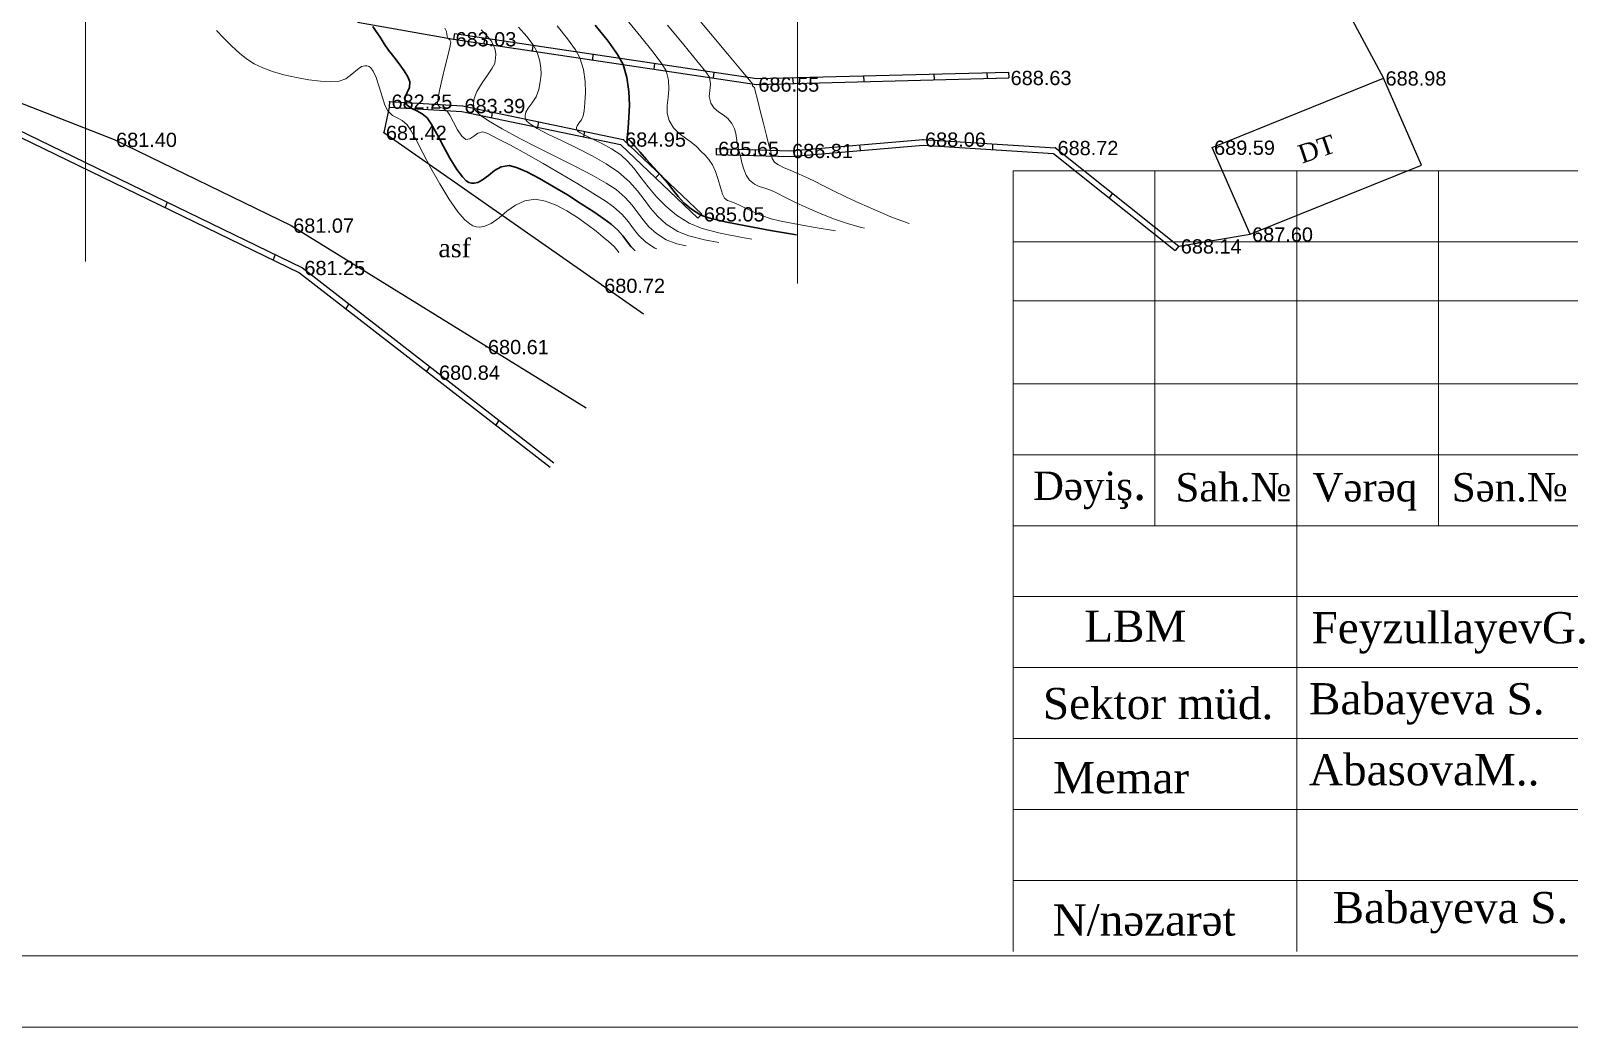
# Model space of a CAD drawing. Header units: feet. Extents: x 3381 to 1374491, y 675186 to 8751562.
# Drawn here: x 686548.5 to 686656.5, y 4375259.6 to 4375329.5 of the extents above; entities that cross this region are included whole.
import ezdxf

# ---------------------------------------------------------------- set-up
doc = ezdxf.new("R2010")
doc.units = ezdxf.units.FT
doc.header["$MEASUREMENT"] = 0
doc.header["$PDMODE"] = 34
doc.header["$PDSIZE"] = 0.01
doc.layers.get('0').update_dxf_attribs({"linetype": 'CONTINUOUS'})
for name, color, linetype in [('0_Point_Height', 2, 'CONTINUOUS'), ('0_Point_Point', 7, 'CONTINUOUS'), ('JPEG', 7, 'CONTINUOUS'), ('ramka', 7, 'CONTINUOUS'), ('Yazilar', 7, 'CONTINUOUS')]:
    doc.layers.add(name, color=color, linetype=linetype)
for name, color, linetype, lineweight in [('ANA HORIZONTAL', 24, 'CONTINUOUS', 30), ('HORIZANTAL', 24, 'CONTINUOUS', 13), ('km setka', 170, 'CONTINUOUS', 15), ('rabit xt', 7, 'CONTINUOUS', 13)]:
    doc.layers.add(name, color=color, linetype=linetype, lineweight=lineweight)
doc.styles.get("Standard").update_dxf_attribs({"font": 'arial.ttf', "height": 2.5})

msp = doc.modelspace()

# ---------------------------------------------------------------- linework, layer by layer
at = {"linetype": 'Continuous'}
for p, q in [((686636.046, 4375340.058, 1405.892), (686643.462, 4375326.215, 1405.484)), ((686578.214, 4375329.36, 1399.535), (686578.155, 4375328.964, 1399.535)), ((686578.155, 4375328.964, 1399.535), (686599.424, 4375325.783, 1403.046)), ((686578.214, 4375329.36, 1399.535), (686599.449, 4375326.184, 1403.04)), ((686580.34, 4375329.042, 716.5), (686580.284, 4375328.646, 716.5)), ((686583.725, 4375328.536, 716.5), (686583.675, 4375328.139, 716.5)), ((686587.934, 4375327.906, 716.5), (686587.919, 4375327.504, 716.5)), ((686592.26, 4375327.259, 716.5), (686592.229, 4375326.859, 716.5)), ((686596.424, 4375326.636, 716.5), (686596.377, 4375326.239, 716.5)), ((686599.424, 4375325.783, 1403.046), (686617.138, 4375326.247, 1405.133)), ((686599.449, 4375326.184, 1403.05), (686617.128, 4375326.647, 1405.133)), ((686601.966, 4375326.25, 716.5), (686601.992, 4375325.85, 716.5)), ((686606.944, 4375326.38, 716.5), (686606.974, 4375325.981, 716.5)), ((686611.87, 4375326.509, 716.5), (686611.905, 4375326.11, 716.5)), ((686615.598, 4375326.607, 716.5), (686615.626, 4375326.208, 716.5)), ((686617.128, 4375326.647, 1405.133), (686617.138, 4375326.247, 1405.133)), ((686631.423, 4375321.351, 1406.094), (686643.462, 4375326.215, 1405.484)), ((686646.133, 4375320.121, 1403.494), (686643.462, 4375326.215, 1405.484)), ((686573.663, 4375324.583, 1398.753), (686573.64, 4375324.184, 1398.753)), ((686573.663, 4375324.583, 1398.753), (686578.786, 4375324.279, 1399.887)), ((686573.64, 4375324.184, 1398.753), (686578.733, 4375323.882, 1399.881)), ((686576.645, 4375324.406, 716.5), (686576.62, 4375324.007, 716.5)), ((686578.733, 4375323.882, 1399.891), (686589.875, 4375321.555, 1401.437)), ((686578.786, 4375324.279, 1399.887), (686590.068, 4375321.923, 1401.452)), ((686580.875, 4375323.843, 716.5), (686580.811, 4375323.448, 716.5)), ((686584.12, 4375323.165, 716.5), (686584.05, 4375322.771, 716.5)), ((686587.353, 4375322.49, 716.5), (686587.28, 4375322.097, 716.5)), ((686589.875, 4375321.555, 1401.453), (686595.317, 4375316.383, 1401.552)), ((686590.068, 4375321.923, 1401.452), (686595.592, 4375316.673, 1401.552)), ((686601.792, 4375321.119, 1403.311), (686611.127, 4375321.92, 1404.563)), ((686601.826, 4375320.721, 1403.311), (686611.132, 4375321.519, 1404.559)), ((686606.67, 4375321.538, 716.5), (686606.712, 4375321.14, 716.5)), ((686611.127, 4375321.92, 1404.563), (686620.431, 4375321.328, 1405.215)), ((686611.132, 4375321.519, 1404.565), (686620.28, 4375320.937, 1405.206)), ((686615.997, 4375321.61, 716.5), (686615.991, 4375321.21, 716.5)), ((686620.431, 4375321.328, 1405.215), (686629.085, 4375314.423, 1404.636)), ((686634.094, 4375315.257, 1404.104), (686631.423, 4375321.351, 1406.094)), ((686596.601, 4375321.271, 1402.149), (686596.59, 4375320.871, 1402.149)), ((686596.59, 4375320.871, 1402.149), (686601.826, 4375320.721, 1403.311)), ((686596.601, 4375321.271, 1402.149), (686601.792, 4375321.119, 1403.311)), ((686599.343, 4375321.191, 716.5), (686599.34, 4375320.792, 716.5)), ((686620.28, 4375320.937, 1405.208), (686628.836, 4375314.111, 1404.636)), ((686592.621, 4375319.497, 716.5), (686592.337, 4375319.216, 716.5)), ((686634.094, 4375315.257, 1404.104), (686646.133, 4375320.121, 1403.494)), ((686624.416, 4375318.149, 716.5), (686624.186, 4375317.821, 716.5)), ((686558.056, 4375317.503, 716.5), (686557.909, 4375317.13, 716.5)), ((686595.592, 4375316.673, 1401.552), (686595.317, 4375316.383, 1401.552)), ((686629.085, 4375314.423, 1404.636), (686634.094, 4375315.257, 1404.104)), ((686565.641, 4375313.83, 716.5), (686565.485, 4375313.461, 716.5)), ((686629.085, 4375314.423, 1404.636), (686628.836, 4375314.111, 1404.636)), ((686570.798, 4375310.386, 716.5), (686570.583, 4375310.047, 716.5)), ((686576.484, 4375305.978, 1013.102), (686576.266, 4375305.641, 1013.102)), ((686581.339, 4375302.215, 1397.22), (686581.129, 4375301.872, 1397.22))]:
    msp.add_line(p, q, dxfattribs=at)
at = {"color": 30, "linetype": 'Continuous'}
for p, q in [((686571.415, 4375330.153, 1398.884), (686578.155, 4375328.964, 1399.535)), ((686573.64, 4375324.184, 1398.753), (686573.269, 4375322.394, 1397.919)), ((686573.269, 4375322.394, 1397.919), (686591.487, 4375309.684, 716.5))]:
    msp.add_line(p, q, dxfattribs=at)
at = {"color": 7, "lineweight": 18}
for p, q in [((686617.441, 4375264.922, 835.232), (686617.441, 4375319.706, 835.232)), ((686627.402, 4375294.804, 835.232), (686627.402, 4375319.706, 835.232)), ((686627.402, 4375294.804, 835.232), (686627.402, 4375319.706, 835.232)), ((686637.362, 4375264.922, 835.232), (686637.362, 4375319.706, 835.232)), ((686637.362, 4375264.922, 835.232), (686637.362, 4375319.706, 835.232)), ((686647.323, 4375294.804, 835.232), (686647.323, 4375319.706, 835.232)), ((686647.323, 4375294.804, 835.232), (686647.323, 4375319.706, 835.232)), ((686617.441, 4375314.726, 835.232), (686682.185, 4375314.726, 835.232)), ((686617.441, 4375310.577, 835.232), (686801.401, 4375310.577, 835.232)), ((686617.441, 4375304.765, 835.232), (686682.185, 4375304.765, 835.232)), ((686617.441, 4375304.765, 835.232), (686682.185, 4375304.765, 835.232)), ((686617.441, 4375299.785, 835.232), (686682.185, 4375299.785, 835.232)), ((686617.441, 4375299.785, 835.232), (686682.185, 4375299.785, 835.232)), ((686617.441, 4375294.804, 835.232), (686801.714, 4375294.804, 835.232)), ((686617.441, 4375294.804, 835.232), (686801.714, 4375294.804, 835.232)), ((686617.441, 4375289.824, 835.232), (686682.185, 4375289.824, 835.232)), ((686617.441, 4375289.824, 835.232), (686682.185, 4375289.824, 835.232)), ((686617.441, 4375284.843, 835.232), (686682.185, 4375284.843, 835.232)), ((686617.441, 4375284.843, 835.232), (686682.185, 4375284.843, 835.232)), ((686617.441, 4375279.863, 835.232), (686801.714, 4375279.863, 835.232)), ((686617.441, 4375279.863, 835.232), (686801.714, 4375279.863, 835.232)), ((686617.441, 4375274.883, 835.232), (686682.185, 4375274.883, 835.232)), ((686617.441, 4375274.883, 835.232), (686682.185, 4375274.883, 835.232)), ((686617.441, 4375269.902, 835.232), (686682.185, 4375269.902, 835.232)), ((686617.441, 4375269.902, 835.232), (686682.185, 4375269.902, 835.232))]:
    msp.add_line(p, q, dxfattribs=at)
at = {"color": 30, "linetype": 'Continuous', "elevation": 1400.727}
msp.add_lwpolyline([(686409.334, 4375355.788), (686433.289, 4375350.207), (686455.419, 4375344.451), (686474.358, 4375339.877), (686486.156, 4375336.879), (686527.114, 4375326.686), (686542.626, 4375323.193), (686543.642, 4375326.084), (686554.324, 4375321.902), (686566.759, 4375315.882), (686587.473, 4375303.079)], dxfattribs=at)
at = {"linetype": 'Continuous', "elevation": 1400.855}
for points in [[(686433.027, 4375348.596), (686456.332, 4375342.941), (686511.222, 4375329.235), (686543.289, 4375321.535), (686544.185, 4375324.22), (686567.546, 4375312.907), (686585.194, 4375299.227)], [(686432.963, 4375348.2), (686456.237, 4375342.553), (686511.127, 4375328.847), (686543.552, 4375321.06), (686544.42, 4375323.662), (686567.334, 4375312.565), (686584.949, 4375298.911)]]:
    msp.add_lwpolyline(points, dxfattribs=at)
at = {"layer": '0_Point_Point'}
for p in [(686578.155, 4375328.964, 1399.535), (686599.424, 4375325.783, 1403.046), (686617.138, 4375326.247, 1405.133), (686643.462, 4375326.215, 1405.484), (686573.663, 4375324.583, 1398.753), (686578.786, 4375324.279, 1399.887), (686573.269, 4375322.394, 1397.919), (686554.324, 4375321.902, 1397.897), (686590.068, 4375321.923, 1401.452), (686611.127, 4375321.92, 1404.563), (686620.431, 4375321.328, 1405.215), (686631.423, 4375321.351, 1406.094), (686596.601, 4375321.271, 1402.149), (686601.792, 4375321.119, 1403.311), (686595.592, 4375316.673, 1401.552), (686566.759, 4375315.882, 1397.568), (686634.094, 4375315.257, 1404.104), (686629.085, 4375314.423, 1404.636), (686567.546, 4375312.907, 1397.753), (686588.599, 4375311.656, 1397.22), (686580.436, 4375307.357, 1397.111), (686577.001, 4375305.56, 1397.341)]:
    msp.add_point(p, dxfattribs=at)
at = {"layer": 'ANA HORIZONTAL', "color": 32, "lineweight": 30, "elevation": 1401.5}
msp.add_lwpolyline([(686602.239, 4375315.222), (686600.408, 4375315.536), (686598.688, 4375315.846), (686597.233, 4375316.134), (686596.14, 4375316.393), (686595.508, 4375316.613), (686594.859, 4375317.021), (686594.353, 4375317.452), (686593.938, 4375317.905), (686593.563, 4375318.381), (686593.174, 4375318.88), (686592.72, 4375319.403), (686592.21, 4375319.954), (686591.712, 4375320.509), (686591.26, 4375321.022), (686590.887, 4375321.451), (686590.629, 4375321.751), (686590.518, 4375321.878), (686590.426, 4375321.956), (686590.35, 4375322.039), (686590.367, 4375322.238), (686590.42, 4375322.733), (686590.475, 4375323.454), (686590.5, 4375324.331), (686590.461, 4375325.292), (686590.325, 4375326.266), (686590.059, 4375327.184), (686589.676, 4375327.878), (686589.004, 4375328.82), (686588.108, 4375329.95)], dxfattribs=at)
at = {"layer": 'ANA HORIZONTAL', "color": 16, "lineweight": 30, "elevation": 1399}
msp.add_lwpolyline([(686590.916, 4375314.099), (686590.605, 4375314.399), (686590.315, 4375314.767), (686590.032, 4375315.153), (686589.688, 4375315.556), (686589.217, 4375315.975), (686588.717, 4375316.338), (686587.999, 4375316.83), (686587.126, 4375317.405), (686586.159, 4375318.018), (686585.159, 4375318.624), (686584.186, 4375319.179), (686583.303, 4375319.636), (686582.571, 4375319.952), (686582.05, 4375320.081), (686581.504, 4375319.993), (686581.031, 4375319.732), (686580.603, 4375319.393), (686580.193, 4375319.072), (686579.858, 4375318.894), (686579.595, 4375318.838), (686579.41, 4375318.85), (686579.313, 4375318.872), (686579.229, 4375318.905), (686579.053, 4375319.017), (686578.776, 4375319.286), (686578.389, 4375319.798), (686577.897, 4375320.601), (686577.417, 4375321.479), (686576.975, 4375322.319), (686576.594, 4375323.007), (686576.3, 4375323.43), (686575.943, 4375323.719), (686575.577, 4375323.918), (686575.238, 4375324.082), (686575.009, 4375324.223), (686574.874, 4375324.353), (686574.806, 4375324.458), (686574.779, 4375324.517), (686574.755, 4375324.593), (686574.739, 4375324.738), (686574.778, 4375324.944), (686574.899, 4375325.211), (686575.055, 4375325.562), (686575.082, 4375325.967), (686574.945, 4375326.315), (686574.682, 4375326.742), (686574.338, 4375327.217), (686573.961, 4375327.711), (686573.598, 4375328.192), (686573.295, 4375328.629), (686572.996, 4375329.085), (686572.723, 4375329.488), (686572.489, 4375329.848)], dxfattribs=at)
at = {"layer": 'HORIZANTAL', "color": 32, "linetype": 'Continuous', "lineweight": 13}
for points, elevation in [([(686610.159, 4375316.009), (686610.072, 4375316.038), (686608.87, 4375316.494), (686607.729, 4375316.968), (686606.665, 4375317.442), (686605.694, 4375317.898), (686604.832, 4375318.319), (686604.096, 4375318.687), (686603.501, 4375318.986), (686603.063, 4375319.197), (686602.433, 4375319.475), (686601.841, 4375319.729), (686601.328, 4375319.957), (686600.933, 4375320.159), (686600.696, 4375320.333), (686600.538, 4375320.584), (686600.476, 4375320.84), (686600.403, 4375321.16), (686600.306, 4375321.519), (686600.134, 4375322.188), (686599.919, 4375323.034), (686599.694, 4375323.926), (686599.491, 4375324.732), (686599.342, 4375325.318), (686599.279, 4375325.552), (686599.214, 4375325.614), (686599.154, 4375325.672), (686599.149, 4375325.748), (686599.146, 4375325.825), (686598.929, 4375326.086), (686598.324, 4375326.81), (686597.391, 4375327.926), (686596.187, 4375329.364), (686594.773, 4375331.053)], 1403), ([(686604.981, 4375315.495), (686603.55, 4375315.746), (686602.119, 4375316.003), (686601.051, 4375316.208), (686600.458, 4375316.346), (686599.773, 4375316.589), (686599.147, 4375316.853), (686598.607, 4375317.106), (686598.183, 4375317.317), (686597.904, 4375317.454), (686597.617, 4375317.557), (686597.387, 4375317.637), (686597.171, 4375317.806), (686597.037, 4375318.08), (686596.896, 4375318.543), (686596.74, 4375319.1), (686596.56, 4375319.658), (686596.349, 4375320.124), (686596.084, 4375320.52), (686595.833, 4375320.803), (686595.553, 4375321.068), (686595.205, 4375321.411), (686594.845, 4375321.717), (686594.432, 4375322.009), (686594.006, 4375322.33), (686593.61, 4375322.729), (686593.285, 4375323.25), (686593.148, 4375323.76), (686593.149, 4375324.292), (686593.216, 4375324.852), (686593.277, 4375325.443), (686593.258, 4375326.068), (686593.088, 4375326.731), (686592.789, 4375327.228), (686592.18, 4375328.047), (686591.317, 4375329.129), (686590.255, 4375330.413)], 1402), ([(686592.42, 4375314.248), (686592.28, 4375314.297), (686591.634, 4375314.721), (686591.168, 4375315.169), (686590.797, 4375315.641), (686590.435, 4375316.135), (686589.994, 4375316.651), (686589.391, 4375317.188), (686588.8, 4375317.6), (686587.937, 4375318.152), (686586.875, 4375318.801), (686585.691, 4375319.503), (686584.458, 4375320.217), (686583.253, 4375320.899), (686582.151, 4375321.506), (686581.226, 4375321.995), (686580.554, 4375322.323), (686580.21, 4375322.448), (686579.865, 4375322.359), (686579.579, 4375322.147), (686579.309, 4375321.954), (686579.016, 4375321.92), (686578.74, 4375322.15), (686578.441, 4375322.6), (686578.149, 4375323.134), (686577.892, 4375323.615), (686577.701, 4375323.909), (686577.444, 4375324.083), (686577.204, 4375324.191), (686577.038, 4375324.383), (686577.056, 4375324.706), (686577.177, 4375325.345), (686577.363, 4375326.172), (686577.573, 4375327.057), (686577.768, 4375327.871), (686577.908, 4375328.485), (686577.954, 4375328.768), (686577.887, 4375328.908), (686577.789, 4375329.011), (686577.71, 4375329.132), (686577.69, 4375329.313), (686577.672, 4375329.495), (686577.541, 4375329.729)], 1399.5), ([(686594.479, 4375314.452), (686593.835, 4375314.597), (686593.087, 4375314.876), (686592.396, 4375315.317), (686591.877, 4375315.781), (686591.466, 4375316.265), (686591.094, 4375316.77), (686590.698, 4375317.295), (686590.21, 4375317.839), (686589.564, 4375318.401), (686588.871, 4375318.855), (686587.892, 4375319.402), (686586.709, 4375320.017), (686585.404, 4375320.674), (686584.059, 4375321.349), (686582.756, 4375322.017), (686581.576, 4375322.651), (686580.603, 4375323.228), (686580.027, 4375323.632), (686579.742, 4375323.892), (686579.631, 4375324.042), (686579.601, 4375324.109), (686579.573, 4375324.219), (686579.554, 4375324.445), (686579.608, 4375324.799), (686579.798, 4375325.284), (686580.154, 4375325.883), (686580.548, 4375326.438), (686580.878, 4375326.909), (686581.045, 4375327.256), (686581.105, 4375327.617), (686581.122, 4375327.915), (686581.082, 4375328.206), (686580.972, 4375328.543), (686580.798, 4375328.832), (686580.498, 4375329.191), (686580.105, 4375329.618)], 1400), ([(686596.778, 4375314.681), (686595.786, 4375314.869), (686594.681, 4375315.148), (686593.894, 4375315.455), (686593.078, 4375315.976), (686592.467, 4375316.522), (686591.981, 4375317.094), (686591.543, 4375317.69), (686591.075, 4375318.309), (686590.5, 4375318.95), (686589.738, 4375319.614), (686588.876, 4375320.197), (686587.882, 4375320.762), (686586.828, 4375321.302), (686585.786, 4375321.809), (686584.83, 4375322.275), (686584.033, 4375322.694), (686583.558, 4375322.989), (686583.322, 4375323.185), (686583.23, 4375323.302), (686583.205, 4375323.356), (686583.184, 4375323.44), (686583.173, 4375323.599), (686583.224, 4375323.824), (686583.388, 4375324.112), (686583.675, 4375324.482), (686583.962, 4375324.904), (686584.152, 4375325.42), (686584.246, 4375325.966), (686584.297, 4375326.473), (686584.286, 4375326.974), (686584.193, 4375327.502), (686584.001, 4375328.09), (686583.739, 4375328.551), (686583.293, 4375329.133), (686582.708, 4375329.81)], 1400.5), ([(686599.108, 4375314.912), (686598.433, 4375315.026), (686596.884, 4375315.339), (686595.609, 4375315.675), (686594.701, 4375316.034), (686593.818, 4375316.593), (686593.058, 4375317.224), (686592.4, 4375317.898), (686591.823, 4375318.584), (686591.307, 4375319.25), (686590.83, 4375319.867), (686590.372, 4375320.402), (686589.911, 4375320.827), (686589.255, 4375321.267), (686588.576, 4375321.637), (686587.932, 4375321.947), (686587.384, 4375322.206), (686587.054, 4375322.381), (686586.889, 4375322.498), (686586.826, 4375322.57), (686586.81, 4375322.604), (686586.798, 4375322.653), (686586.797, 4375322.746), (686586.843, 4375322.877), (686586.962, 4375323.049), (686587.138, 4375323.285), (686587.259, 4375323.583), (686587.316, 4375323.932), (686587.378, 4375324.484), (686587.413, 4375325.185), (686587.388, 4375325.98), (686587.271, 4375326.816), (686587.03, 4375327.637), (686586.708, 4375328.219), (686586.157, 4375328.982), (686585.428, 4375329.881)], 1401), ([(686607.01, 4375315.696), (686606.812, 4375315.738), (686605.888, 4375315.982), (686604.844, 4375316.341), (686603.853, 4375316.733), (686602.938, 4375317.132), (686602.121, 4375317.516), (686601.424, 4375317.859), (686600.871, 4375318.137), (686600.483, 4375318.325), (686600.015, 4375318.501), (686599.625, 4375318.619), (686599.277, 4375318.776), (686598.934, 4375319.069), (686598.696, 4375319.419), (686598.53, 4375319.827), (686598.407, 4375320.275), (686598.296, 4375320.747), (686598.169, 4375321.225), (686598.067, 4375321.652), (686598.018, 4375322.007), (686597.973, 4375322.33), (686597.885, 4375322.66), (686597.706, 4375323.037), (686597.427, 4375323.384), (686597.099, 4375323.639), (686596.763, 4375323.863), (686596.456, 4375324.117), (686596.219, 4375324.461), (686596.11, 4375324.933), (686596.156, 4375325.358), (686596.207, 4375325.789), (686596.117, 4375326.278), (686595.859, 4375326.655), (686595.245, 4375327.435), (686594.334, 4375328.55), (686593.186, 4375329.934)], 1402.5)]:
    msp.add_lwpolyline(points, dxfattribs=dict(at, elevation=elevation))
at = {"layer": 'HORIZANTAL', "color": 16, "linetype": 'Continuous', "lineweight": 20, "elevation": 1398.5}
msp.add_lwpolyline([(686589.768, 4375313.985), (686589.714, 4375314.058), (686589.438, 4375314.402), (686589.044, 4375314.762), (686588.668, 4375315.061), (686588.16, 4375315.468), (686587.548, 4375315.94), (686586.86, 4375316.432), (686586.122, 4375316.899), (686585.363, 4375317.299), (686584.61, 4375317.585), (686583.89, 4375317.715), (686583.15, 4375317.617), (686582.498, 4375317.304), (686581.908, 4375316.871), (686581.351, 4375316.411), (686580.801, 4375316.021), (686580.347, 4375315.821), (686579.99, 4375315.77), (686579.74, 4375315.793), (686579.611, 4375315.824), (686579.507, 4375315.862), (686579.292, 4375315.986), (686578.947, 4375316.281), (686578.46, 4375316.843), (686577.824, 4375317.754), (686577.185, 4375318.808), (686576.569, 4375319.911), (686576.006, 4375320.97), (686575.521, 4375321.892), (686575.142, 4375322.583), (686574.898, 4375322.951), (686574.537, 4375323.245), (686574.2, 4375323.424), (686573.874, 4375323.608), (686573.544, 4375323.919), (686573.331, 4375324.328), (686573.134, 4375324.928), (686572.933, 4375325.61), (686572.714, 4375326.266), (686572.514, 4375326.7), (686572.344, 4375326.934), (686572.219, 4375327.035), (686572.153, 4375327.066), (686572.073, 4375327.088), (686571.918, 4375327.095), (686571.696, 4375327.028), (686571.405, 4375326.832), (686571.023, 4375326.5), (686570.586, 4375326.18), (686570.057, 4375325.989), (686569.527, 4375325.964), (686568.82, 4375326.008), (686567.996, 4375326.113), (686567.118, 4375326.268), (686566.245, 4375326.464), (686565.441, 4375326.692), (686564.766, 4375326.943), (686564.16, 4375327.236), (686563.684, 4375327.524), (686563.283, 4375327.829), (686562.904, 4375328.17), (686562.491, 4375328.57), (686561.991, 4375329.049), (686561.511, 4375329.554)], dxfattribs=at)
at = {"layer": 'JPEG', "color": 7, "linetype": 'ByBlock', "lineweight": 18, "elevation": 835.232}
msp.add_lwpolyline([(686801.714, 4375319.706), (686617.441, 4375319.706)], dxfattribs=at)
at = {"layer": 'km setka', "elevation": 716.5, "flags": 128}
for points in [[(686552.319, 4375537.2), (686552.319, 4375313.348)], [(686602.319, 4375451.641), (686602.319, 4375311.806)]]:
    msp.add_lwpolyline(points, dxfattribs=at)
at = {"layer": 'rabit xt', "color": 7, "lineweight": 20, "ltscale": 0.3, "elevation": 1433}
msp.add_lwpolyline([(686386.814, 4375556.6), (686386.814, 4375259.6), (686806.814, 4375259.6)], dxfattribs=at)
msp.add_lwpolyline([(686406.814, 4375551.6), (686801.814, 4375551.6), (686801.814, 4375264.6), (686406.814, 4375264.6)], close=True, dxfattribs=at)

# ---------------------------------------------------------------- texts
at = {"color": 7, "attachment_point": 1}
for s, insert, char_height in [('{\\fTimes New Roman|b0|i0|c238|p18;\\H0.8x;Dəyiş\\H1.25x;.}', (686618.845, 4375299.102, 835.232), 2.49017), ('{\\fTimes New Roman|b0|i0|c238|p18;\\H0.8x;Dəyiş\\H1.25x;.}', (686618.845, 4375299.102, 835.232), 2.49017), ('{\\fTimes New Roman|b0|i0|c238|p18;\\H0.8x;Sah.\\fTimes New Roman|b0|i0|c162|p18;№}', (686628.851, 4375298.498, 835.232), 2.49017), ('{\\fTimes New Roman|b0|i0|c238|p18;\\H0.8x;Sah.\\fTimes New Roman|b0|i0|c162|p18;№}', (686628.851, 4375298.498, 835.232), 2.49017), ('{\\fTimes New Roman|b0|i0|c238|p18;\\H0.8x;Vərəq}', (686638.468, 4375298.498, 835.232), 2.49017), ('{\\fTimes New Roman|b0|i0|c238|p18;\\H0.8x;Vərəq}', (686638.468, 4375298.498, 835.232), 2.49017), ('{\\fTimes New Roman|b0|i0|c238|p18;\\H0.8x;Sən.\\fTimes New Roman|b0|i0|c162|p18;№}', (686648.256, 4375298.498, 835.232), 2.49017), ('{\\fTimes New Roman|b0|i0|c238|p18;\\H0.8x;Sən.\\fTimes New Roman|b0|i0|c162|p18;№}', (686648.256, 4375298.498, 835.232), 2.49017), ('{\\fTimes New Roman|b0|i0|c0|p18; \\fTimes New Roman|b0|i0|c238|p18;  LBM  }', (686619.96, 4375288.844, 835.232), 2.19135), ('{\\fTimes New Roman|b0|i0|c0|p18; Sektor m\\fTimes New Roman|b0|i0|c238|p18;üd.  }', (686618.711, 4375283.42, 835.232), 2.19135), ('  {\\fTimes New Roman|b0|i0|c0|p18;Memar}         ', (686618.549, 4375278.211, 835.232), 2.19135), ('  {\\fTimes New Roman|b0|i0|c238|p18;N/nəzarət}         ', (686618.516, 4375268.223, 835.232), 2.19135)]:
    msp.add_mtext(s, dxfattribs=dict(at, insert=insert, char_height=char_height))
at = {"layer": '0_Point_Height', "color": 0}
for s, p in [('683.03', (686578.291, 4375328.45, 1399.535)), ('688.63', (686617.274, 4375325.733, 1405.133)), ('688.98', (686643.598, 4375325.701, 1405.484)), ('686.55', (686599.56, 4375325.269, 1403.046)), ('682.25', (686573.799, 4375324.069, 1398.753)), ('683.39', (686578.922, 4375323.765, 1399.887)), ('681.40', (686554.46, 4375321.388, 1397.897)), ('681.42', (686573.405, 4375321.88, 1397.919)), ('684.95', (686590.204, 4375321.409, 1401.452)), ('688.06', (686611.263, 4375321.406, 1404.563)), ('685.65', (686596.737, 4375320.757, 1402.149)), ('686.81', (686601.928, 4375320.605, 1403.311)), ('688.72', (686620.567, 4375320.814, 1405.215)), ('689.59', (686631.559, 4375320.837, 1406.094)), ('685.05', (686595.728, 4375316.159, 1401.552)), ('681.07', (686566.895, 4375315.368, 1397.568)), ('688.14', (686629.221, 4375313.909, 1404.636)), ('687.60', (686634.23, 4375314.743, 1404.104)), ('681.25', (686567.682, 4375312.393, 1397.753)), ('680.72', (686588.735, 4375311.142, 1397.22)), ('680.61', (686580.572, 4375306.843, 1397.111)), ('680.84', (686577.137, 4375305.046, 1397.341))]:
    msp.add_text(s, height=1, dxfattribs=at).set_placement(p)
at = {"layer": 'ramka', "color": 7, "lineweight": 20, "ltscale": 0.4, "char_height": 2.19135, "attachment_point": 1}
for s, insert, width in [('{\\fTimes New Roman|b0|i0|c238|p18;FeyzullayevG.}', (686638.403, 4375288.739, 835.232), 21.62194), ('{\\fTimes New Roman|b0|i0|c0|p18;Babayeva S.}', (686638.225, 4375283.752, 835.232), 21.62194), ('{\\fTimes New Roman|b0|i0|c238|p18;AbasovaM.\\fTimes New Roman|b0|i0|c0|p18;.}', (686638.225, 4375278.772, 835.232), 21.62194), ('{\\fTimes New Roman|b0|i0|c238|p18;Babayeva S.}', (686639.886, 4375269.096, 835.232), 23.63108)]:
    msp.add_mtext(s, dxfattribs=dict(at, insert=insert, width=width))
at = {"layer": 'Yazilar', "insert": (686637.314, 4375321.443, 716.5), "char_height": 1.3, "width": 0.10588, "attachment_point": 1, "rotation": 18.83409}
msp.add_mtext('{\\fTimes New Roman|b0|i0|c0|p18;DT}', dxfattribs=at)
at = {"layer": 'Yazilar', "color": 30, "insert": (686577.095, 4375314.954, 716.5), "char_height": 1.3, "width": 0.10588, "attachment_point": 1, "rotation": 359.75118}
msp.add_mtext('{\\fTimes New Roman|b0|i0|c0|p18;asf}', dxfattribs=at)

doc.saveas('drawing.dxf')
